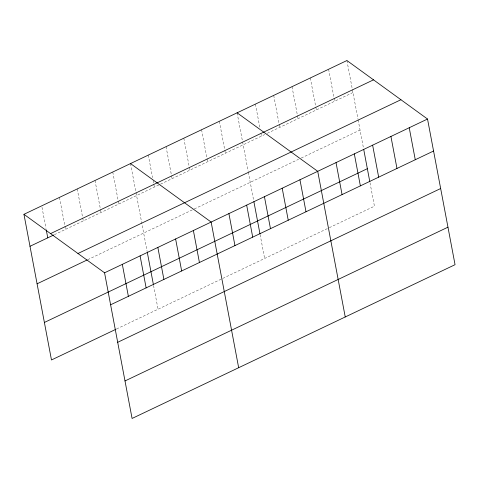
<?xml version="1.0" encoding="UTF-8"?>
<svg xmlns="http://www.w3.org/2000/svg" width="479" height="479" viewBox="0 0 479 479"><rect width="100%" height="100%" fill="white"/><g stroke="black" fill="none" stroke-linecap="round" stroke-linejoin="round"><path stroke-width="0.36" stroke-dasharray="2.4 1.8" d="M54.337 234.704L264.719 134.539M267.336 133.294L352.957 92.525M87.741 259.69L193.66 209.257M194.318 208.946L298.609 159.291M301.219 158.046L360.046 130.037M116.601 328.953L328.684 227.98M329.336 227.669L374.434 206.198L369.938 182.391M346.916 60.54L352.269 88.89M352.406 89.615L357.999 119.217M358.136 119.936L363.429 147.927M328.612 69.251L334.659 101.237M310.314 77.969L315.667 106.32M315.805 107.045L316.356 109.954M292.01 86.681L298.052 118.666M273.707 95.393L279.065 123.744M279.203 124.474L279.754 127.378M255.409 104.111L259.941 128.097M260.899 133.186L261.45 136.096M237.105 112.822L242.464 141.173M242.602 141.898L248.194 171.5M248.332 172.218L253.756 200.929M260.133 234.674L264.63 258.474M219.346 121.277L224.699 149.628M224.837 150.358L225.387 153.268M201.581 129.737L207.623 161.722M183.816 138.192L189.175 166.542M189.313 167.273L189.864 170.183M166.051 146.652L171.41 175.003M171.548 175.727L172.099 178.637M148.292 155.106L152.55 177.643M153.1 180.553L153.651 183.463M153.783 184.187L154.334 187.097M130.528 163.567L135.886 191.917M136.024 192.642L147.179 251.673M153.549 285.418L158.052 309.224M112.763 172.021L118.121 200.378M118.259 201.102L118.81 204.012M95.004 180.481L100.356 208.832M100.494 209.557L101.045 212.466M77.239 188.936L82.598 217.292M82.735 218.017L83.28 220.927M59.474 197.396L65.521 229.381M41.99 207.305L45.972 228.387"/><path stroke-width="0.72" d="M23.95 214.311L346.916 60.54L427.525 119.032L455.05 264.689L132.084 418.46L104.566 272.802L23.95 214.311L51.475 359.969L115.948 329.271M50.552 233.614L373.518 79.843M29.991 246.296L53.678 235.021M77.963 253.505L400.923 99.728M37.081 283.808L87.082 260.001M104.566 272.802L427.525 119.032M44.385 322.457L367.351 168.686M110.607 304.794L433.573 151.023M117.696 342.299L440.662 188.528M124.995 380.949L447.961 227.178M237.105 112.822L317.721 171.314L345.239 316.972M130.528 163.567L211.143 222.058L238.662 367.716M409.228 127.749L415.269 159.735M390.924 136.461L396.971 168.446M372.626 145.173L378.667 177.164M363.699 149.358L369.8 181.667M354.322 153.891L360.37 185.876M336.024 162.603L342.066 194.588M299.956 179.775L306.003 211.76M282.197 188.229L288.238 220.214M264.432 196.689L270.473 228.675M253.888 201.641L259.995 233.95M246.667 205.144L252.714 237.135M228.902 213.604L234.95 245.589M193.378 230.519L199.426 262.504M175.613 238.973L181.661 270.964M157.854 247.433L163.896 279.419M147.31 252.385L153.418 284.694M140.09 255.888L146.131 287.879M122.325 264.348L128.372 296.333M46.247 229.842L47.756 237.841"/></g></svg>
